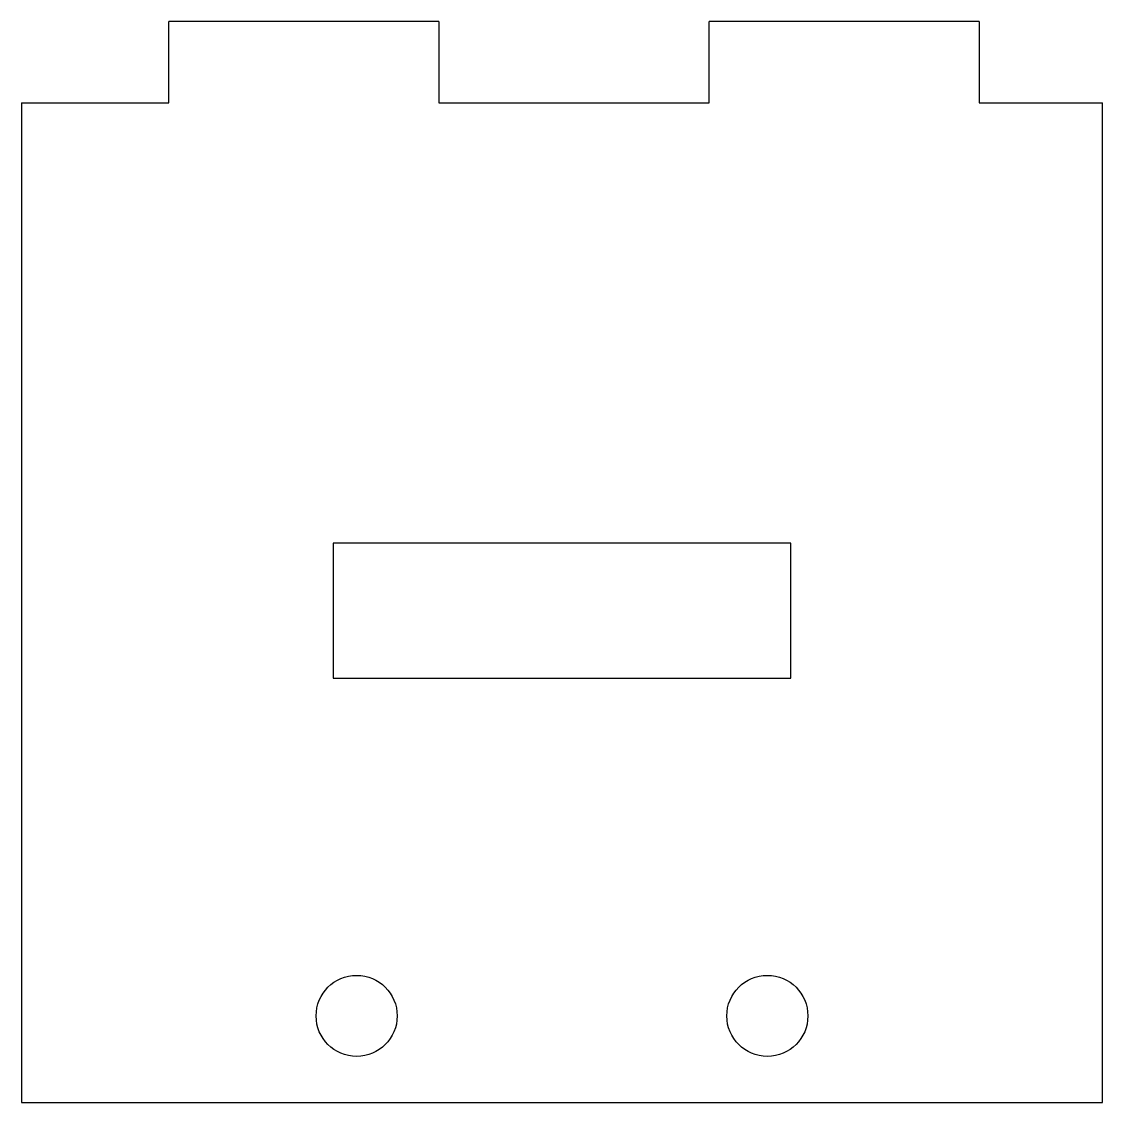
# Model space of a CAD drawing. Header units: millimetres. Extents: x -20 to 20, y -20 to 20.
import ezdxf

# ---------------------------------------------------------------- set-up
doc = ezdxf.new("R2010")
doc.units = ezdxf.units.MM

msp = doc.modelspace()

# ---------------------------------------------------------------- linework, layer by layer
at = {"color": 7, "linetype": 'Continuous', "lineweight": 25}
for p, q in [((-4.556, 20), (-14.556, 20)), ((-14.556, 17), (-14.556, 20)), ((-4.556, 20), (-4.556, 17)), ((15.444, 20), (5.444, 20)), ((5.444, 17), (5.444, 20)), ((15.444, 20), (15.444, 17)), ((-20, 17), (-14.556, 17)), ((-20, 17), (-20, -20)), ((-4.556, 17), (5.444, 17)), ((15.444, 17), (20, 17)), ((20, -20), (20, 17)), ((-8.475, 0.7), (-8.475, -4.3)), ((8.475, 0.7), (-8.475, 0.7)), ((8.475, -4.3), (8.475, 0.7)), ((-8.475, -4.3), (8.475, -4.3)), ((-20, -20), (20, -20))]:
    msp.add_line(p, q, dxfattribs=at)
for centre in [(-7.6, -16.8), (7.6, -16.8)]:
    msp.add_circle(centre, 1.5, dxfattribs=at)

doc.saveas('drawing.dxf')
